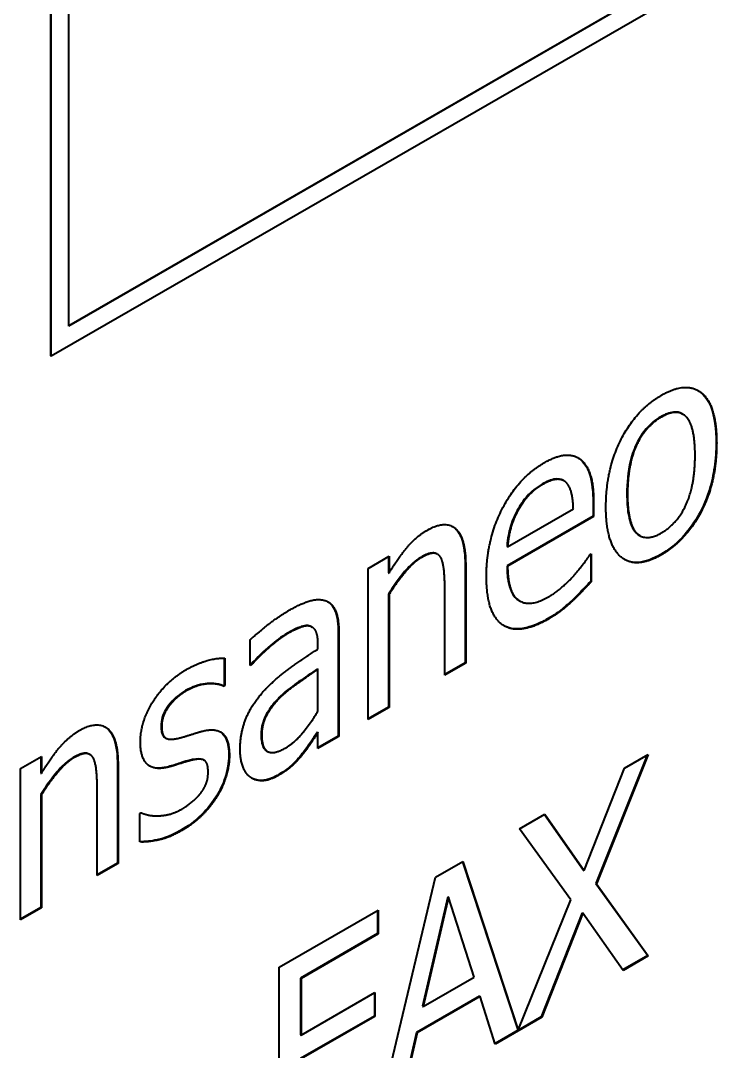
# Model space of a CAD drawing. Header units: millimetres. Extents: x 0 to 5945, y 0 to 4205.
# Drawn here: x 5628.19 to 5632.5, y 3417.36 to 3423.64 of the extents above; entities that cross this region are included whole.
import ezdxf

# ---------------------------------------------------------------- set-up
doc = ezdxf.new("R2010")
doc.units = ezdxf.units.MM
doc.header["$LTSCALE"] = 5
doc.layers.add('가시적인 것(ISO)', color=3, linetype='Continuous', lineweight=40)
doc.layers.add('가시적인 좁은 것(ISO)', color=3, linetype='Continuous', lineweight=35)

msp = doc.modelspace()

# ---------------------------------------------------------------- linework, layer by layer
at = {"layer": '가시적인 것(ISO)'}
for p, q in [((5628.3737, 3421.5977), (5628.3737, 3441.2188)), ((5628.3772, 3421.5957), (5628.3772, 3441.2168)), ((5628.4833, 3421.7834), (5660.7945, 3440.3903)), ((5660.798, 3440.3882), (5628.4833, 3421.7794)), ((5660.9041, 3440.3267), (5628.3772, 3421.5957)), ((5628.4833, 3421.7794), (5628.4833, 3423.9868)), ((5628.3737, 3421.5977), (5628.3772, 3421.5957)), ((5632.2218, 3421.2447), (5632.2253, 3421.2427)), ((5631.4974, 3420.8387), (5631.5009, 3420.8367)), ((5631.1574, 3420.4352), (5631.5579, 3420.6659)), ((5631.6782, 3420.7054), (5631.6782, 3420.6209)), ((5631.6817, 3420.7034), (5631.6817, 3420.6189)), ((5631.6782, 3420.6209), (5631.1539, 3420.319)), ((5631.6817, 3420.6189), (5631.1574, 3420.317)), ((5631.6782, 3420.6209), (5631.6817, 3420.6189)), ((5631.9608, 3420.5048), (5631.9644, 3420.5028)), ((5631.1539, 3420.4373), (5631.1574, 3420.4352)), ((5630.3082, 3420.304), (5630.4354, 3420.3772)), ((5630.4319, 3420.3752), (5630.4319, 3420.2769)), ((5630.4354, 3420.3772), (5630.4354, 3420.2749)), ((5630.7276, 3420.3914), (5630.7311, 3420.3893)), ((5631.6594, 3420.3874), (5631.6671, 3420.3919)), ((5631.6636, 3420.3898), (5631.6636, 3420.225)), ((5631.6671, 3420.3919), (5631.6671, 3420.2229)), ((5630.3082, 3419.3837), (5630.3082, 3420.304)), ((5630.4319, 3420.2769), (5630.4354, 3420.2749)), ((5630.8986, 3420.325), (5630.8986, 3419.7278)), ((5630.9021, 3420.323), (5630.9021, 3419.7257)), ((5631.1539, 3420.319), (5631.1574, 3420.317)), ((5631.6636, 3420.225), (5631.6671, 3420.2229)), ((5630.4319, 3420.1467), (5630.4319, 3419.459)), ((5630.4319, 3420.1467), (5630.4354, 3420.1447)), ((5630.4354, 3420.1447), (5630.4354, 3419.457)), ((5630.7749, 3419.6525), (5630.7749, 3420.1772)), ((5631.2283, 3420.1069), (5631.2318, 3420.1049)), ((5629.9633, 3419.9482), (5629.9668, 3419.9461)), ((5630.1259, 3419.9119), (5630.1259, 3419.2828)), ((5630.1294, 3419.9098), (5630.1294, 3419.2808)), ((5629.5896, 3419.7123), (5629.5896, 3419.8703)), ((5630.0022, 3419.8127), (5630.0022, 3419.8425)), ((5629.4314, 3419.7566), (5629.4314, 3419.5924)), ((5629.4349, 3419.7563), (5629.4349, 3419.5904)), ((5629.5938, 3419.7188), (5629.5896, 3419.7163)), ((5629.5974, 3419.7167), (5629.5896, 3419.7123)), ((5629.5938, 3419.7188), (5629.5974, 3419.7167)), ((5630.8986, 3419.7278), (5630.7749, 3419.6566)), ((5630.9021, 3419.7257), (5630.7749, 3419.6525)), ((5630.8986, 3419.7278), (5630.9021, 3419.7257)), ((5629.9987, 3419.6915), (5630.0022, 3419.6895)), ((5630.0022, 3419.4341), (5630.0022, 3419.6895)), ((5629.4314, 3419.5924), (5629.4245, 3419.5885)), ((5629.4245, 3419.5885), (5629.428, 3419.5864)), ((5629.4349, 3419.5904), (5629.428, 3419.5864)), ((5629.4314, 3419.5924), (5629.4349, 3419.5904)), ((5630.4319, 3419.459), (5630.3082, 3419.3878)), ((5630.4354, 3419.457), (5630.3082, 3419.3837)), ((5630.4319, 3419.459), (5630.4354, 3419.457)), ((5629.0709, 3419.2724), (5629.0744, 3419.2703)), ((5629.9987, 3419.3069), (5630.0022, 3419.3049)), ((5630.0022, 3419.2075), (5630.0022, 3419.3049)), ((5630.1259, 3419.2828), (5630.0022, 3419.2116)), ((5630.1294, 3419.2808), (5630.0022, 3419.2075)), ((5630.1259, 3419.2828), (5630.1294, 3419.2808)), ((5628.1903, 3419.0844), (5628.3175, 3419.1576)), ((5628.314, 3419.1556), (5628.314, 3419.0573)), ((5628.3175, 3419.1576), (5628.3175, 3419.0552)), ((5628.6097, 3419.1718), (5628.6132, 3419.1697)), ((5629.3049, 3419.1376), (5629.3085, 3419.1356)), ((5629.6906, 3419.1915), (5629.6941, 3419.1895)), ((5629.9067, 3419.1755), (5629.9102, 3419.1734)), ((5632.0087, 3419.1666), (5631.6954, 3418.3851)), ((5632.0143, 3419.1699), (5631.6989, 3418.383)), ((5631.8699, 3419.0867), (5632.0143, 3419.1699)), ((5628.1903, 3418.1641), (5628.1903, 3419.0844)), ((5628.7807, 3419.1054), (5628.7807, 3418.5082)), ((5628.7842, 3419.1034), (5628.7842, 3418.5061)), ((5629.2173, 3419.1343), (5629.2209, 3419.1322)), ((5631.6241, 3418.4632), (5631.8699, 3419.0867)), ((5628.314, 3419.0573), (5628.3175, 3419.0552)), ((5628.657, 3418.4329), (5628.657, 3418.9576)), ((5628.314, 3418.9271), (5628.314, 3418.2394)), ((5628.314, 3418.9271), (5628.3175, 3418.9251)), ((5628.3175, 3418.9251), (5628.3175, 3418.2374)), ((5629.3832, 3418.9168), (5629.3868, 3418.9147)), ((5628.9166, 3418.8119), (5628.9235, 3418.8159)), ((5628.9166, 3418.638), (5628.9166, 3418.8119)), ((5631.2305, 3418.7185), (5631.3835, 3418.8066)), ((5631.382, 3418.8057), (5631.6206, 3418.4652)), ((5631.3835, 3418.8066), (5631.6241, 3418.4632)), ((5631.5425, 3418.285), (5631.2305, 3418.7185)), ((5630.7182, 3418.4235), (5630.8841, 3418.519)), ((5630.8817, 3418.5176), (5631.2192, 3417.4929)), ((5630.8841, 3418.519), (5631.2227, 3417.4909)), ((5628.7807, 3418.5082), (5628.657, 3418.437)), ((5628.7842, 3418.5061), (5628.657, 3418.4329)), ((5628.7807, 3418.5082), (5628.7842, 3418.5061)), ((5631.6206, 3418.4652), (5631.6241, 3418.4632)), ((5630.3787, 3417.0016), (5630.7182, 3418.4235)), ((5631.6954, 3418.3851), (5632.0108, 3417.9456)), ((5631.6954, 3418.3851), (5631.6989, 3418.383)), ((5631.6989, 3418.383), (5632.0143, 3417.9436)), ((5630.7937, 3418.3041), (5630.639, 3417.6376)), ((5630.7973, 3418.3021), (5630.6425, 3417.6356)), ((5630.7937, 3418.3041), (5630.7973, 3418.3021)), ((5630.9528, 3417.8143), (5630.7973, 3418.3021)), ((5631.2227, 3417.4909), (5631.5425, 3418.285)), ((5628.314, 3418.2394), (5628.1903, 3418.1682)), ((5628.3175, 3418.2374), (5628.1903, 3418.1641)), ((5628.314, 3418.2394), (5628.3175, 3418.2374)), ((5629.7658, 3417.8751), (5630.3692, 3418.2225)), ((5630.3657, 3418.2205), (5630.3657, 3418.0795)), ((5630.3692, 3418.2225), (5630.3692, 3418.0774)), ((5631.612, 3418.2059), (5631.3619, 3417.5719)), ((5631.6155, 3418.2038), (5631.3654, 3417.5699)), ((5631.612, 3418.2059), (5631.6155, 3418.2038)), ((5631.8614, 3417.8555), (5631.6155, 3418.2038)), ((5630.3657, 3418.0795), (5629.8964, 3417.8092)), ((5630.3692, 3418.0774), (5629.8999, 3417.8072)), ((5630.3657, 3418.0795), (5630.3692, 3418.0774)), ((5632.0108, 3417.9456), (5631.8593, 3417.8584)), ((5632.0108, 3417.9456), (5632.0143, 3417.9436)), ((5632.0143, 3417.9436), (5631.8614, 3417.8555)), ((5629.7658, 3416.6487), (5629.7658, 3417.8751)), ((5629.8964, 3417.8092), (5629.8999, 3417.8072)), ((5629.8964, 3417.8092), (5629.8964, 3417.4634)), ((5629.8999, 3417.8072), (5629.8999, 3417.4613)), ((5630.6425, 3417.6356), (5630.9528, 3417.8143)), ((5629.8999, 3417.4613), (5630.3494, 3417.7202)), ((5630.3459, 3417.7182), (5630.3459, 3417.5772)), ((5630.3494, 3417.7202), (5630.3494, 3417.5751)), ((5630.9871, 3417.699), (5630.602, 3417.4772)), ((5630.9906, 3417.6969), (5630.6056, 3417.4752)), ((5630.9871, 3417.699), (5630.9906, 3417.6969)), ((5631.0818, 3417.4065), (5630.9906, 3417.6969)), ((5630.639, 3417.6376), (5630.6425, 3417.6356)), ((5630.3459, 3417.5772), (5629.8964, 3417.3183)), ((5630.3494, 3417.5751), (5629.8999, 3417.3163)), ((5630.3459, 3417.5772), (5630.3494, 3417.5751)), ((5631.3654, 3417.5699), (5631.0818, 3417.4065)), ((5631.3619, 3417.5719), (5631.2231, 3417.492)), ((5631.3619, 3417.5719), (5631.3654, 3417.5699)), ((5629.8964, 3417.4634), (5629.8999, 3417.4613)), ((5630.602, 3417.4772), (5630.5109, 3417.0819)), ((5630.6056, 3417.4752), (5630.5145, 3417.0799)), ((5630.602, 3417.4772), (5630.6056, 3417.4752)), ((5631.2219, 3417.4913), (5631.0807, 3417.41)), ((5631.2227, 3417.4909), (5631.2192, 3417.4929))]:
    msp.add_line(p, q, dxfattribs=at)
for points, degree in [([(5632.0943, 3421.3583), (5632.2473, 3421.4465), (5632.4312, 3421.298), (5632.4312, 3421.0664)], 2), ([(5631.7565, 3420.6779), (5631.7565, 3420.9084), (5631.9421, 3421.2707), (5632.0943, 3421.3583)], 2), ([(5632.0943, 3421.2252), (5631.9954, 3421.1683), (5631.888, 3420.9325), (5631.888, 3420.7536)], 2), ([(5632.2997, 3420.9907), (5632.2997, 3421.1696), (5632.1931, 3421.2821), (5632.0943, 3421.2252)], 2), ([(5632.4312, 3421.0664), (5632.4312, 3420.8339), (5632.2473, 3420.4745), (5632.0943, 3420.3864)], 2), ([(5631.3783, 3420.946), (5631.4488, 3420.9866), (5631.5571, 3420.9993), (5631.5975, 3420.9699)], 2), ([(5631.5841, 3420.9785), (5631.5874, 3420.9764), (5631.5907, 3420.9743), (5631.5939, 3420.9719)], 3), ([(5631.5975, 3420.9699), (5631.6387, 3420.941), (5631.6817, 3420.8137), (5631.6817, 3420.7034)], 2), ([(5632.0943, 3420.5196), (5632.1923, 3420.576), (5632.2997, 3420.8138), (5632.2997, 3420.9907)], 2), ([(5631.0285, 3420.2537), (5631.0285, 3420.4782), (5631.2219, 3420.856), (5631.3783, 3420.946)], 2), ([(5631.515, 3420.826), (5631.4926, 3420.8479), (5631.4221, 3420.8441), (5631.3706, 3420.8144)], 2), ([(5631.3706, 3420.8144), (5631.3198, 3420.7852), (5631.2485, 3420.7073), (5631.2201, 3420.6552)], 2), ([(5631.5579, 3420.6659), (5631.5562, 3420.7275), (5631.5347, 3420.8066), (5631.515, 3420.826)], 2), ([(5631.888, 3420.7536), (5631.888, 3420.5797), (5631.9954, 3420.4627), (5632.0943, 3420.5196)], 2), ([(5631.2201, 3420.6552), (5631.1909, 3420.6016), (5631.1617, 3420.4963), (5631.1574, 3420.4352)], 2), ([(5632.0943, 3420.3864), (5631.937, 3420.2959), (5631.7565, 3420.4533), (5631.7565, 3420.6779)], 2), ([(5630.4354, 3420.2749), (5630.4921, 3420.3701), (5630.603, 3420.4996), (5630.6649, 3420.5352)], 2), ([(5630.6649, 3420.5352), (5630.7766, 3420.5996), (5630.9021, 3420.4929), (5630.9021, 3420.323)], 2), ([(5630.7508, 3420.3691), (5630.7354, 3420.3949), (5630.6795, 3420.3965), (5630.6314, 3420.3688)], 2), ([(5630.6314, 3420.3688), (5630.5841, 3420.3416), (5630.4835, 3420.2221), (5630.4354, 3420.1447)], 2), ([(5630.7749, 3420.1772), (5630.7749, 3420.2408), (5630.7646, 3420.3442), (5630.7508, 3420.3691)], 2), ([(5631.5622, 3420.2609), (5631.5966, 3420.3006), (5631.6439, 3420.3626), (5631.6594, 3420.3874)], 2), ([(5631.1574, 3420.317), (5631.1574, 3420.157), (5631.2898, 3420.0633), (5631.4075, 3420.1311)], 2), ([(5631.4084, 3419.9964), (5631.2279, 3419.8925), (5631.0285, 3420.0251), (5631.0285, 3420.2537)], 2), ([(5631.4075, 3420.1311), (5631.4488, 3420.1548), (5631.5296, 3420.2242), (5631.5622, 3420.2609)], 2), ([(5631.6671, 3420.2229), (5631.6448, 3420.1991), (5631.5786, 3420.1292), (5631.5519, 3420.1049)], 2), ([(5629.82, 3420.0447), (5629.8982, 3420.0897), (5630.0048, 3420.1213), (5630.0477, 3420.1073)], 2), ([(5630.0477, 3420.1073), (5630.089, 3420.0933), (5630.1294, 3419.9963), (5630.1294, 3419.9098)], 2), ([(5631.5519, 3420.1049), (5631.515, 3420.0707), (5631.4548, 3420.0231), (5631.4084, 3419.9964)], 2), ([(5629.5896, 3419.8703), (5629.6249, 3419.9025), (5629.7564, 3420.0081), (5629.82, 3420.0447)], 2), ([(5629.9506, 3419.952), (5629.9266, 3419.957), (5629.8561, 3419.9283), (5629.8191, 3419.907)], 2), ([(5629.9633, 3419.9482), (5629.9584, 3419.951), (5629.953, 3419.9529), (5629.9471, 3419.954)], 3), ([(5629.8191, 3419.907), (5629.7753, 3419.8818), (5629.6567, 3419.7817), (5629.5974, 3419.7167)], 2), ([(5630.0022, 3419.8425), (5630.0022, 3419.8962), (5629.9755, 3419.9474), (5629.9506, 3419.952)], 2), ([(5629.6653, 3419.5491), (5629.7289, 3419.6215), (5629.9025, 3419.7483), (5630.0022, 3419.8127)], 2), ([(5629.202, 3419.6888), (5629.2647, 3419.7249), (5629.3919, 3419.7604), (5629.4349, 3419.7563)], 2), ([(5628.92, 3419.2462), (5628.92, 3419.3704), (5629.0739, 3419.615), (5629.202, 3419.6888)], 2), ([(5630.0022, 3419.6895), (5629.9566, 3419.6583), (5629.8182, 3419.5617), (5629.7761, 3419.5216)], 2), ([(5629.428, 3419.5864), (5629.3799, 3419.6064), (5629.2596, 3419.5918), (5629.1994, 3419.5571)], 2), ([(5629.1994, 3419.5571), (5629.1366, 3419.521), (5629.0498, 3419.4064), (5629.0498, 3419.3418)], 2), ([(5629.5277, 3419.2006), (5629.5277, 3419.296), (5629.5939, 3419.4693), (5629.6653, 3419.5491)], 2), ([(5629.7761, 3419.5216), (5629.7254, 3419.4735), (5629.6592, 3419.3568), (5629.6592, 3419.2873)], 2), ([(5629.8028, 3419.2099), (5629.8621, 3419.2441), (5629.9601, 3419.3631), (5630.0022, 3419.4341)], 2), ([(5628.547, 3419.3156), (5628.6587, 3419.3799), (5628.7842, 3419.2733), (5628.7842, 3419.1034)], 2), ([(5629.0498, 3419.3418), (5629.0498, 3419.2832), (5629.1014, 3419.2562), (5629.1581, 3419.271)], 2), ([(5628.3175, 3419.0552), (5628.3742, 3419.1505), (5628.4851, 3419.28), (5628.547, 3419.3156)], 2), ([(5629.1581, 3419.271), (5629.1865, 3419.2784), (5629.2561, 3419.3006), (5629.2939, 3419.3115)], 2), ([(5629.2939, 3419.3115), (5629.3782, 3419.3341), (5629.4624, 3419.2644), (5629.4624, 3419.162)], 2), ([(5629.6592, 3419.2873), (5629.6592, 3419.2078), (5629.7323, 3419.1694), (5629.8028, 3419.2099)], 2), ([(5630.0022, 3419.3049), (5629.9867, 3419.2821), (5629.9343, 3419.2022), (5629.9102, 3419.1734)], 2), ([(5629.0851, 3419.0918), (5628.9983, 3419.0726), (5628.92, 3419.1548), (5628.92, 3419.2462)], 2), ([(5629.5948, 3419.0285), (5629.5638, 3419.0485), (5629.5277, 3419.139), (5629.5277, 3419.2006)], 2), ([(5628.5135, 3419.1492), (5628.4662, 3419.122), (5628.3656, 3419.0025), (5628.3175, 3418.9251)], 2), ([(5628.633, 3419.1494), (5628.6175, 3419.1753), (5628.5616, 3419.1769), (5628.5135, 3419.1492)], 2), ([(5628.657, 3418.9576), (5628.657, 3419.0212), (5628.6467, 3419.1246), (5628.633, 3419.1494)], 2), ([(5629.3326, 3419.0664), (5629.3326, 3419.1221), (5629.2836, 3419.1495), (5629.2209, 3419.1322)], 2), ([(5629.4624, 3419.162), (5629.4624, 3419.1024), (5629.4237, 3418.9748), (5629.3868, 3418.9147)], 2), ([(5629.9102, 3419.1734), (5629.8767, 3419.1323), (5629.814, 3419.0733), (5629.7572, 3419.0406)], 2), ([(5629.2209, 3419.1322), (5629.1968, 3419.1263), (5629.1177, 3419.0997), (5629.0851, 3419.0918)], 2), ([(5629.2879, 3418.9353), (5629.312, 3418.9681), (5629.3326, 3419.0227), (5629.3326, 3419.0664)], 2), ([(5629.7572, 3419.0406), (5629.7099, 3419.0134), (5629.6266, 3419.0081), (5629.5948, 3419.0285)], 2), ([(5629.3868, 3418.9147), (5629.3464, 3418.8507), (5629.2441, 3418.7491), (5629.1676, 3418.705)], 2), ([(5629.1719, 3418.8377), (5629.202, 3418.855), (5629.2716, 3418.913), (5629.2879, 3418.9353)], 2), ([(5629.0197, 3418.7968), (5629.0524, 3418.7967), (5629.1298, 3418.8134), (5629.1719, 3418.8377)], 2), ([(5628.9235, 3418.8159), (5628.9398, 3418.8094), (5628.9836, 3418.7969), (5629.0197, 3418.7968)], 2), ([(5629.1676, 3418.705), (5629.0919, 3418.6615), (5628.9596, 3418.6349), (5628.9166, 3418.638)], 2)]:
    msp.add_open_spline(points, degree=degree, dxfattribs=at)
for points, knots in [([(5632.317, 3421.3873), (5632.3189, 3421.3862), (5632.3208, 3421.385), (5632.3585, 3421.3602), (5632.3806, 3421.3248), (5632.4194, 3421.2276), (5632.4277, 3421.1489), (5632.4277, 3421.0685)], [-0.09548026, -0.09548026, -0.09548026, -0.09548026, -0.09363038, -0.09363038, -0.05902886, -0.05902886, 0, 0, 0, 0]), ([(5632.0908, 3421.2272), (5632.0747, 3421.218), (5632.0588, 3421.2071), (5632.0286, 3421.182), (5632.0146, 3421.1684), (5631.981, 3421.1293), (5631.9636, 3421.1028), (5631.93, 3421.0379), (5631.9163, 3420.9998), (5631.8901, 3420.8928), (5631.8845, 3420.8227), (5631.8845, 3420.7556)], [-0.1354496, -0.1354496, -0.1354496, -0.1354496, -0.1187598, -0.1187598, -0.1032644, -0.1032644, -0.0794084, -0.0794084, -0.0492342, -0.0492342, 0, 0, 0, 0]), ([(5632.2218, 3421.2447), (5632.2217, 3421.2448), (5632.2216, 3421.2448), (5632.2058, 3421.2538), (5632.1878, 3421.2574), (5632.143, 3421.2527), (5632.117, 3421.2423), (5632.0908, 3421.2272)], [-0.04114436, -0.04114436, -0.04114436, -0.04114436, -0.04101288, -0.04101288, -0.02228505, -0.02228505, 0, 0, 0, 0]), ([(5632.4277, 3421.0685), (5632.4277, 3421.0207), (5632.4248, 3420.9706), (5632.4111, 3420.8748), (5632.4013, 3420.8287), (5632.3643, 3420.7093), (5632.3365, 3420.6552), (5632.2869, 3420.5701), (5632.2557, 3420.5279), (5632.1791, 3420.4474), (5632.1352, 3420.4141), (5632.0908, 3420.3885)], [-0.1332198, -0.1332198, -0.1332198, -0.1332198, -0.1137885, -0.1137885, -0.0968263, -0.0968263, -0.0702692, -0.0702692, -0.0377546, -0.0377546, 0, 0, 0, 0]), ([(5631.5939, 3420.9719), (5631.608, 3420.9621), (5631.62, 3420.9495), (5631.6436, 3420.9147), (5631.6519, 3420.8934), (5631.6732, 3420.8305), (5631.6782, 3420.7667), (5631.6782, 3420.7054)], [-0.06785624, -0.06785624, -0.06785624, -0.06785624, -0.05791182, -0.05791182, -0.04497634, -0.04497634, 0, 0, 0, 0]), ([(5631.4974, 3420.8387), (5631.4932, 3420.8411), (5631.4887, 3420.8431), (5631.4711, 3420.8486), (5631.4585, 3420.8486), (5631.4236, 3420.845), (5631.3946, 3420.8323), (5631.367, 3420.8164)], [-0.03520936, -0.03520936, -0.03520936, -0.03520936, -0.03201187, -0.03201187, -0.02341156, -0.02341156, 0, 0, 0, 0]), ([(5631.367, 3420.8164), (5631.3509, 3420.8071), (5631.3345, 3420.7963), (5631.2991, 3420.7681), (5631.286, 3420.7543), (5631.2546, 3420.7194), (5631.2342, 3420.6896), (5631.2166, 3420.6572)], [-0.03522729, -0.03522729, -0.03522729, -0.03522729, -0.02935181, -0.02935181, -0.02212217, -0.02212217, 0, 0, 0, 0]), ([(5631.8845, 3420.7556), (5631.8845, 3420.7139), (5631.8868, 3420.672), (5631.8983, 3420.6037), (5631.9065, 3420.5744), (5631.9333, 3420.524), (5631.9492, 3420.5115), (5631.9608, 3420.5048)], [-0.08182102, -0.08182102, -0.08182102, -0.08182102, -0.06687704, -0.06687704, -0.05461026, -0.05461026, -0.04084283, -0.04084283, -0.04084283, -0.04084283]), ([(5631.2166, 3420.6572), (5631.1976, 3420.6225), (5631.1828, 3420.587), (5631.1661, 3420.527), (5631.1576, 3420.4898), (5631.1539, 3420.4373)], [-0.09278401, -0.09278401, -0.09278401, -0.09278401, -0.03712524, -0.03712524, 0, 0, 0, 0]), ([(5630.8221, 3420.5582), (5630.8241, 3420.557), (5630.826, 3420.5558), (5630.8496, 3420.5393), (5630.865, 3420.516), (5630.893, 3420.4419), (5630.8986, 3420.3835), (5630.8986, 3420.325)], [-0.07255576, -0.07255576, -0.07255576, -0.07255576, -0.07021004, -0.07021004, -0.04289124, -0.04289124, 0, 0, 0, 0]), ([(5630.7276, 3420.3914), (5630.7267, 3420.3919), (5630.7257, 3420.3924), (5630.714, 3420.3981), (5630.7032, 3420.3985), (5630.674, 3420.3945), (5630.651, 3420.3842), (5630.6278, 3420.3709)], [-0.03065683, -0.03065683, -0.03065683, -0.03065683, -0.0297502, -0.0297502, -0.01964082, -0.01964082, 0, 0, 0, 0]), ([(5630.6278, 3420.3709), (5630.6115, 3420.3615), (5630.5955, 3420.3495), (5630.5569, 3420.315), (5630.5387, 3420.2939), (5630.4947, 3420.2416), (5630.4619, 3420.195), (5630.4319, 3420.1467)], [-0.04783413, -0.04783413, -0.04783413, -0.04783413, -0.04228344, -0.04228344, -0.03417336, -0.03417336, 0, 0, 0, 0]), ([(5632.0908, 3420.3885), (5632.0664, 3420.3744), (5632.042, 3420.3627), (5631.9958, 3420.3466), (5631.9741, 3420.3417), (5631.9217, 3420.3383), (5631.8938, 3420.3445), (5631.8693, 3420.3581)], [-0.2314011, -0.2314011, -0.2314011, -0.2314011, -0.1968434, -0.1968434, -0.1646481, -0.1646481, -0.1156885, -0.1156885, -0.1156885, -0.1156885]), ([(5631.1539, 3420.319), (5631.1539, 3420.2876), (5631.1558, 3420.2568), (5631.1648, 3420.204), (5631.1712, 3420.181), (5631.1922, 3420.1371), (5631.2078, 3420.1187), (5631.2283, 3420.1069)], [-0.12236679, -0.12236679, -0.12236679, -0.12236679, -0.09940699, -0.09940699, -0.07930902, -0.07930902, -0.05480519, -0.05480519, -0.05480519, -0.05480519]), ([(5631.6636, 3420.225), (5631.6406, 3420.2005), (5631.6151, 3420.1735), (5631.589, 3420.146), (5631.5683, 3420.1251), (5631.5484, 3420.1069)], [-0.02400064, -0.02400064, -0.02400064, -0.02400064, -0.01762699, -0.01762699, 0, 0, 0, 0]), ([(5630.0623, 3420.1009), (5630.0688, 3420.097), (5630.0747, 3420.0923), (5630.0926, 3420.0741), (5630.1005, 3420.0593), (5630.121, 3420.01), (5630.1259, 3419.9608), (5630.1259, 3419.9119)], [-0.05338362, -0.05338362, -0.05338362, -0.05338362, -0.04803362, -0.04803362, -0.03589496, -0.03589496, 0, 0, 0, 0]), ([(5631.5484, 3420.1069), (5631.5263, 3420.0865), (5631.504, 3420.0669), (5631.4574, 3420.03), (5631.429, 3420.0124), (5631.4048, 3419.9985)], [-0.03994906, -0.03994906, -0.03994906, -0.03994906, -0.02053288, -0.02053288, 0, 0, 0, 0]), ([(5629.9471, 3419.954), (5629.9387, 3419.9557), (5629.9297, 3419.9557), (5629.9058, 3419.9519), (5629.8929, 3419.9468), (5629.8638, 3419.935), (5629.8398, 3419.923), (5629.8156, 3419.9091)], [-0.02775981, -0.02775981, -0.02775981, -0.02775981, -0.02488929, -0.02488929, -0.0205187, -0.0205187, 0, 0, 0, 0]), ([(5631.4048, 3419.9985), (5631.3732, 3419.9802), (5631.3414, 3419.9648), (5631.2822, 3419.9436), (5631.2547, 3419.9372), (5631.1933, 3419.9331), (5631.162, 3419.9394), (5631.1347, 3419.9547)], [-0.25738, -0.25738, -0.25738, -0.25738, -0.2101741, -0.2101741, -0.167381, -0.167381, -0.1099943, -0.1099943, -0.1099943, -0.1099943]), ([(5629.8156, 3419.9091), (5629.7791, 3419.8881), (5629.7409, 3419.8578), (5629.6716, 3419.7993), (5629.632, 3419.7606), (5629.5938, 3419.7188)], [-0.06038306, -0.06038306, -0.06038306, -0.06038306, -0.03556104, -0.03556104, 0, 0, 0, 0]), ([(5629.9987, 3419.6915), (5629.9624, 3419.6667), (5629.9199, 3419.6372), (5629.8535, 3419.5908), (5629.8139, 3419.563), (5629.7726, 3419.5236)], [-0.0805875, -0.0805875, -0.0805875, -0.0805875, -0.03690229, -0.03690229, 0, 0, 0, 0]), ([(5629.4245, 3419.5885), (5629.3857, 3419.6046), (5629.347, 3419.605), (5629.2768, 3419.5962), (5629.237, 3419.5829), (5629.1959, 3419.5592)], [-0.06393371, -0.06393371, -0.06393371, -0.06393371, -0.03491759, -0.03491759, 0, 0, 0, 0]), ([(5629.1959, 3419.5592), (5629.1792, 3419.5496), (5629.1624, 3419.5382), (5629.1312, 3419.5124), (5629.1169, 3419.4985), (5629.0855, 3419.4618), (5629.076, 3419.4459), (5629.0645, 3419.4259), (5629.0582, 3419.4112), (5629.0484, 3419.3778), (5629.0463, 3419.3603), (5629.0463, 3419.3438)], [-0.03200283, -0.03200283, -0.03200283, -0.03200283, -0.02878977, -0.02878977, -0.02585873, -0.02585873, -0.02199873, -0.02199873, -0.01205069, -0.01205069, 0, 0, 0, 0]), ([(5629.7726, 3419.5236), (5629.7565, 3419.5083), (5629.7409, 3419.4915), (5629.7127, 3419.4556), (5629.7001, 3419.4371), (5629.6841, 3419.409), (5629.6734, 3419.3895), (5629.6584, 3419.3367), (5629.6557, 3419.3121), (5629.6557, 3419.2893)], [-0.1214824, -0.1214824, -0.1214824, -0.1214824, -0.0769269, -0.0769269, -0.0348457, -0.0348457, -0.0167048, -0.0167048, 0, 0, 0, 0]), ([(5628.7043, 3419.3386), (5628.7062, 3419.3374), (5628.7081, 3419.3362), (5628.7317, 3419.3197), (5628.7471, 3419.2964), (5628.7751, 3419.2223), (5628.7807, 3419.1639), (5628.7807, 3419.1054)], [-0.07255576, -0.07255576, -0.07255576, -0.07255576, -0.07021004, -0.07021004, -0.04289124, -0.04289124, 0, 0, 0, 0]), ([(5629.0463, 3419.3438), (5629.0463, 3419.3311), (5629.0472, 3419.3187), (5629.0519, 3419.2972), (5629.0555, 3419.288), (5629.0633, 3419.2781), (5629.0664, 3419.2751), (5629.0709, 3419.2724)], [-0.0795457, -0.0795457, -0.0795457, -0.0795457, -0.0578904, -0.0578904, -0.03747234, -0.03747234, -0.02905041, -0.02905041, -0.02905041, -0.02905041]), ([(5629.4069, 3419.3083), (5629.4072, 3419.3081), (5629.4075, 3419.3079), (5629.4213, 3419.2993), (5629.4341, 3419.286), (5629.4549, 3419.2355), (5629.4589, 3419.2005), (5629.4589, 3419.164)], [-0.04960021, -0.04960021, -0.04960021, -0.04960021, -0.04903769, -0.04903769, -0.02674535, -0.02674535, 0, 0, 0, 0]), ([(5629.6557, 3419.2893), (5629.6557, 3419.2745), (5629.6567, 3419.26), (5629.6611, 3419.2351), (5629.6644, 3419.2243), (5629.6756, 3419.2025), (5629.6836, 3419.1956), (5629.6906, 3419.1915)], [-0.0533183, -0.0533183, -0.0533183, -0.0533183, -0.04680724, -0.04680724, -0.04108167, -0.04108167, -0.03316998, -0.03316998, -0.03316998, -0.03316998]), ([(5629.9987, 3419.3069), (5629.9846, 3419.2862), (5629.9708, 3419.2652), (5629.9414, 3419.2205), (5629.9244, 3419.1967), (5629.9067, 3419.1755)], [-0.0322068, -0.0322068, -0.0322068, -0.0322068, -0.0170631, -0.0170631, 0, 0, 0, 0]), ([(5628.5099, 3419.1513), (5628.4937, 3419.1419), (5628.4776, 3419.1299), (5628.439, 3419.0954), (5628.4208, 3419.0743), (5628.3768, 3419.022), (5628.344, 3418.9754), (5628.314, 3418.9271)], [-0.04783413, -0.04783413, -0.04783413, -0.04783413, -0.04228344, -0.04228344, -0.03417336, -0.03417336, 0, 0, 0, 0]), ([(5628.6097, 3419.1718), (5628.6088, 3419.1723), (5628.6078, 3419.1728), (5628.5961, 3419.1785), (5628.5853, 3419.1789), (5628.5561, 3419.1749), (5628.5331, 3419.1646), (5628.5099, 3419.1513)], [-0.03065683, -0.03065683, -0.03065683, -0.03065683, -0.0297502, -0.0297502, -0.01964082, -0.01964082, 0, 0, 0, 0]), ([(5629.3049, 3419.1376), (5629.3011, 3419.1398), (5629.2965, 3419.1415), (5629.2718, 3419.1461), (5629.2458, 3419.1421), (5629.2173, 3419.1343)], [-0.03281555, -0.03281555, -0.03281555, -0.03281555, -0.02494148, -0.02494148, 0, 0, 0, 0]), ([(5629.4589, 3419.164), (5629.4589, 3419.1429), (5629.457, 3419.1209), (5629.4482, 3419.0689), (5629.4411, 3419.0449), (5629.4233, 3418.9907), (5629.4056, 3418.9531), (5629.3832, 3418.9168)], [-0.04348996, -0.04348996, -0.04348996, -0.04348996, -0.03563311, -0.03563311, -0.02561103, -0.02561103, 0, 0, 0, 0]), ([(5629.9067, 3419.1755), (5629.8861, 3419.1502), (5629.8644, 3419.126), (5629.8194, 3419.0837), (5629.7887, 3419.0628), (5629.7537, 3419.0426)], [-0.05957308, -0.05957308, -0.05957308, -0.05957308, -0.02969813, -0.02969813, 0, 0, 0, 0]), ([(5629.0815, 3419.0938), (5629.0603, 3419.0891), (5629.0393, 3419.0867), (5629.004, 3419.0892), (5628.9892, 3419.0929), (5628.9761, 3419.1)], [-0.07300655, -0.07300655, -0.07300655, -0.07300655, -0.0583934, -0.0583934, -0.04639159, -0.04639159, -0.04639159, -0.04639159]), ([(5629.2173, 3419.1343), (5629.1923, 3419.1281), (5629.1614, 3419.1176), (5629.1297, 3419.1069), (5629.1051, 3419.0995), (5629.0815, 3419.0938)], [-0.02746583, -0.02746583, -0.02746583, -0.02746583, -0.02084657, -0.02084657, 0, 0, 0, 0]), ([(5629.7537, 3419.0426), (5629.7382, 3419.0337), (5629.7229, 3419.0266), (5629.6884, 3419.015), (5629.6737, 3419.0133), (5629.6396, 3419.0112), (5629.6173, 3419.0159), (5629.5978, 3419.0267)], [-0.04072356, -0.04072356, -0.04072356, -0.04072356, -0.0342612, -0.0342612, -0.02596549, -0.02596549, -0.0026427, -0.0026427, -0.0026427, -0.0026427]), ([(5629.3832, 3418.9168), (5629.3455, 3418.857), (5629.3099, 3418.82), (5629.2538, 3418.7643), (5629.2091, 3418.733), (5629.1641, 3418.7071)], [-0.05651006, -0.05651006, -0.05651006, -0.05651006, -0.03820024, -0.03820024, 0, 0, 0, 0]), ([(5629.1641, 3418.7071), (5629.0903, 3418.6646), (5629.0413, 3418.6541), (5628.9873, 3418.6432), (5628.9492, 3418.638), (5628.9166, 3418.6398)], [-0.04947373, -0.04947373, -0.04947373, -0.04947373, -0.03241669, -0.03241669, -0.00113872, -0.00113872, -0.00113872, -0.00113872])]:
    msp.add_open_spline(points, degree=3, knots=knots, dxfattribs=at)
at = {"layer": '가시적인 좁은 것(ISO)'}
for p, q in [((5632.0908, 3421.2272), (5632.0943, 3421.2252)), ((5632.4277, 3421.0685), (5632.4312, 3421.0664)), ((5631.5939, 3420.9719), (5631.5975, 3420.9699)), ((5631.367, 3420.8164), (5631.3706, 3420.8144)), ((5631.8845, 3420.7556), (5631.888, 3420.7536)), ((5631.2166, 3420.6572), (5631.2201, 3420.6552)), ((5631.6782, 3420.7054), (5631.6817, 3420.7034)), ((5630.6278, 3420.3709), (5630.6314, 3420.3688)), ((5632.0908, 3420.3885), (5632.0943, 3420.3864)), ((5630.8986, 3420.325), (5630.9021, 3420.323)), ((5631.5484, 3420.1069), (5631.5519, 3420.1049)), ((5629.9471, 3419.954), (5629.9506, 3419.952)), ((5631.4048, 3419.9985), (5631.4084, 3419.9964)), ((5629.8156, 3419.9091), (5629.8191, 3419.907)), ((5630.1259, 3419.9119), (5630.1294, 3419.9098)), ((5629.1959, 3419.5592), (5629.1994, 3419.5571)), ((5629.7726, 3419.5236), (5629.7761, 3419.5216)), ((5629.0463, 3419.3438), (5629.0498, 3419.3418)), ((5629.6557, 3419.2893), (5629.6592, 3419.2873)), ((5628.5099, 3419.1513), (5628.5135, 3419.1492)), ((5629.4589, 3419.164), (5629.4624, 3419.162)), ((5628.7807, 3419.1054), (5628.7842, 3419.1034)), ((5629.0815, 3419.0938), (5629.0851, 3419.0918)), ((5629.7537, 3419.0426), (5629.7572, 3419.0406)), ((5629.1641, 3418.7071), (5629.1676, 3418.705))]:
    msp.add_line(p, q, dxfattribs=at)

doc.saveas('drawing.dxf')
